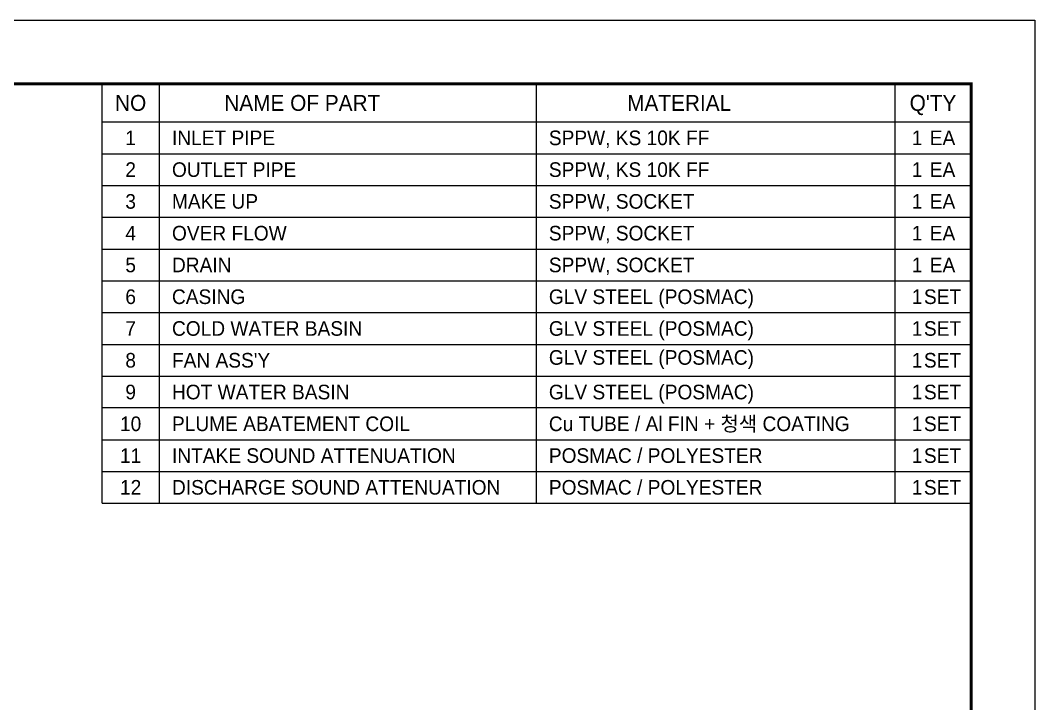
# Model space of a CAD drawing. Header units: millimetres. Extents: x -664082 to 30827, y -141530 to 21962.
# Drawn here: x 19657 to 30827, y 14433 to 21962 of the extents above; entities that cross this region are included whole.
import ezdxf
from ezdxf.enums import TextEntityAlignment as Align

# ---------------------------------------------------------------- set-up
doc = ezdxf.new("R2010")
doc.units = ezdxf.units.MM
for name, color, linetype in [('냉각탑_box', 1, 'Continuous'), ('냉각탑_form', 1, 'Continuous'), ('냉각탑_text', 3, 'Continuous')]:
    doc.layers.add(name, color=color, linetype=linetype)
doc.styles.add('돋움', font='Dotum.ttf')

msp = doc.modelspace()

# ---------------------------------------------------------------- linework, layer by layer
at = {"layer": 'Defpoints'}
msp.add_lwpolyline([(1419.7, 21961.7), (30826.9, 21961.7), (30826.9, 1166.6), (1419.7, 1166.6)], close=True, dxfattribs=at)
at = {"layer": '냉각탑_box'}
for p, q in [((20556.8, 16641.5), (20556.8, 21261.5)), ((20556.8, 21261.5), (30126.8, 21261.5)), ((21186.8, 21261.5), (21186.8, 16641.5)), ((25336.8, 21261.5), (25336.8, 16641.5)), ((29286.8, 21261.5), (29286.8, 16641.5)), ((30126.8, 21261.5), (30126.8, 17691.5)), ((20556.8, 20841.5), (30126.8, 20841.5)), ((20556.8, 20491.5), (30126.8, 20491.5)), ((20556.8, 20141.5), (30126.8, 20141.5)), ((20556.8, 19791.5), (30126.8, 19791.5)), ((20556.8, 19441.5), (30126.8, 19441.5)), ((20556.8, 19091.5), (30126.8, 19091.5)), ((20556.8, 18741.5), (30126.8, 18741.5)), ((20556.8, 18391.5), (30126.8, 18391.5)), ((20556.8, 18041.5), (30126.8, 18041.5)), ((30126.8, 17691.5), (20556.8, 17691.5)), ((20556.8, 17341.5), (30126.8, 17341.5)), ((20556.8, 16991.5), (30126.8, 16991.5)), ((20556.8, 16641.5), (30126.8, 16641.5))]:
    msp.add_line(p, q, dxfattribs=at)
at = {"layer": '냉각탑_form', "const_width": 35}
msp.add_lwpolyline([(2119.9, 21261.5), (2119.9, 1866.8), (30126.8, 1866.8), (30126.8, 21261.5)], close=True, dxfattribs=at)

# ---------------------------------------------------------------- texts
at = {"layer": '냉각탑_text', "style": '돋움'}
for s, height, p in [('NO', 175, (20871.8, 21051.5)), ('NAME OF PART', 175, (22761.8, 21051.5)), ('MATERIAL', 175, (26911.8, 21051.5)), ("Q'TY", 175, (29706.8, 21051.5)), ('1', 161, (20871.8, 20666.5)), ('1', 161, (29531.8, 20666.5)), ('EA', 161, (29811.8, 20666.5)), ('2', 161, (20871.8, 20316.5)), ('1', 161, (29531.8, 20316.5)), ('EA', 161, (29811.8, 20316.5)), ('3', 161, (20871.8, 19966.5)), ('1', 161, (29531.8, 19966.5)), ('EA', 161, (29811.8, 19966.5)), ('4', 161, (20871.8, 19616.5)), ('1', 161, (29531.8, 19616.5)), ('EA', 161, (29811.8, 19616.5)), ('5', 161, (20871.8, 19266.5)), ('1', 161, (29531.8, 19266.5)), ('EA', 161, (29811.8, 19266.5)), ('6', 161, (20871.8, 18916.5)), ('1', 161, (29531.8, 18916.5)), ('SET', 161, (29811.8, 18916.5)), ('7', 161, (20871.8, 18566.5)), ('1', 161, (29531.8, 18566.5)), ('SET', 161, (29811.8, 18566.5)), ('8', 161, (20871.8, 18216.5)), ('1', 161, (29531.8, 18216.5)), ('SET', 161, (29811.8, 18216.5)), ('9', 161, (20871.8, 17866.5)), ('1', 161, (29531.8, 17866.5)), ('SET', 161, (29811.8, 17866.5)), ('10', 161, (20871.8, 17516.5)), ('1', 161, (29531.8, 17516.5)), ('SET', 161, (29811.8, 17516.5)), ('11', 161, (20871.8, 17166.5)), ('1', 161, (29531.8, 17166.5)), ('SET', 161, (29811.8, 17166.5)), ('12', 161, (20871.8, 16816.5)), ('1', 161, (29531.8, 16816.5)), ('SET', 161, (29811.8, 16816.5))]:
    msp.add_text(s, height=height, dxfattribs=at).set_placement(p, align=Align.MIDDLE_CENTER)
for s, p in [('INLET PIPE', (21326.8, 20666.5)), ('SPPW, KS 10K FF', (25476.8, 20666.5)), ('OUTLET PIPE', (21326.8, 20316.5)), ('SPPW, KS 10K FF', (25476.8, 20316.5)), ('MAKE UP', (21326.8, 19966.5)), ('SPPW, SOCKET', (25476.8, 19966.5)), ('OVER FLOW', (21326.8, 19616.5)), ('SPPW, SOCKET', (25476.8, 19616.5)), ('DRAIN', (21326.8, 19266.5)), ('SPPW, SOCKET', (25476.8, 19266.5)), ('CASING', (21326.8, 18916.5)), ('GLV STEEL (POSMAC)', (25476.8, 18916.5)), ('GLV STEEL (POSMAC)', (25476.8, 18566.5)), ('COLD WATER BASIN', (21326.8, 18566.5)), ('GLV STEEL (POSMAC)', (25476.8, 18247.3)), ("FAN ASS'Y", (21326.8, 18216.5)), ('HOT WATER BASIN', (21326.8, 17866.5)), ('GLV STEEL (POSMAC)', (25476.8, 17866.5)), ('PLUME ABATEMENT COIL', (21326.8, 17516.5)), ('Cu TUBE / Al FIN + 청색 COATING', (25476.8, 17516.5)), ('INTAKE SOUND ATTENUATION', (21326.8, 17166.5)), ('POSMAC / POLYESTER', (25476.8, 17166.5)), ('DISCHARGE SOUND ATTENUATION', (21326.8, 16816.5)), ('POSMAC / POLYESTER', (25476.8, 16816.5))]:
    msp.add_text(s, height=161, dxfattribs=at).set_placement(p, align=Align.MIDDLE_LEFT)

doc.saveas('drawing.dxf')
